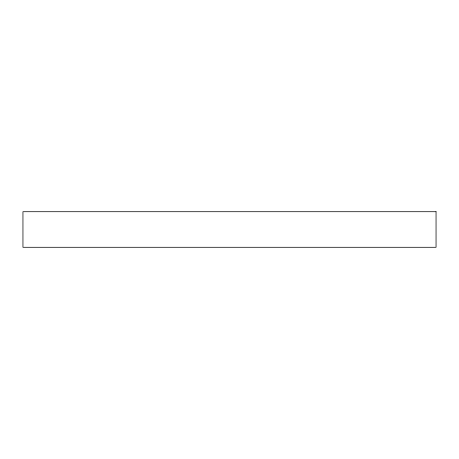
<?xml version="1.0" encoding="UTF-8"?>
<svg xmlns="http://www.w3.org/2000/svg" width="459" height="459" viewBox="0 0 459 459"><rect width="100%" height="100%" fill="white"/><g stroke="black" fill="none" stroke-linecap="round" stroke-linejoin="round"><path stroke-width="0.69" d="M436.05 211.714L22.95 211.714L22.95 247.286L436.05 247.286L436.05 211.714"/></g></svg>
